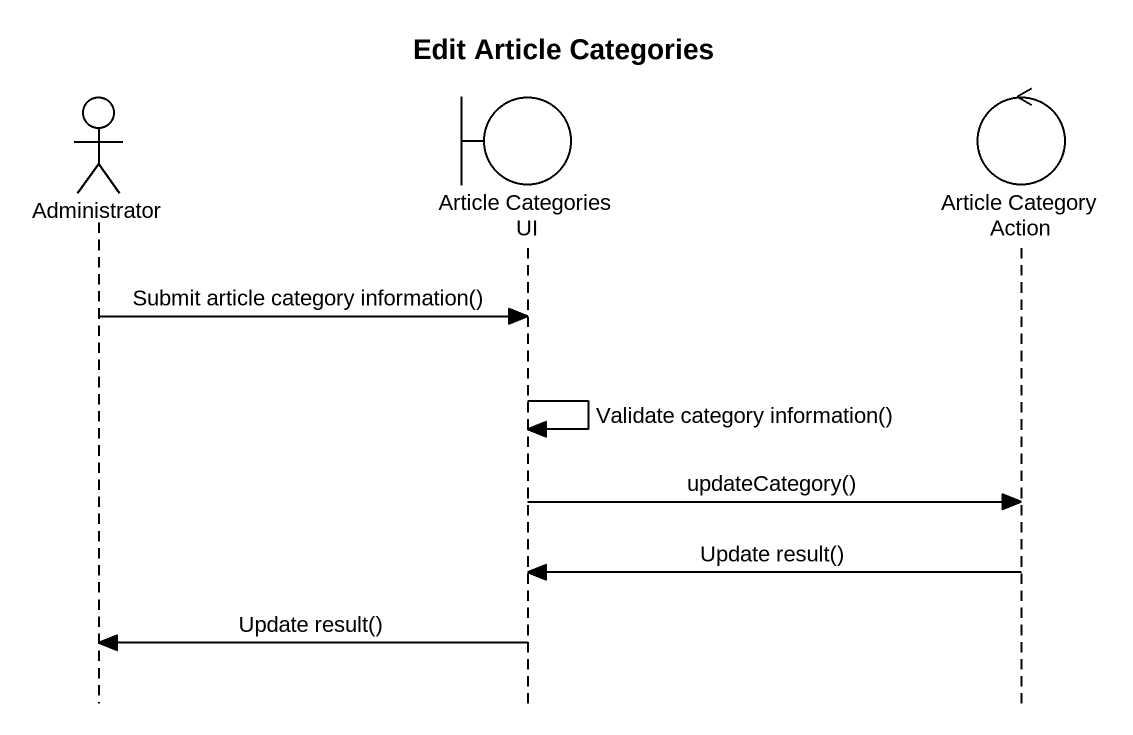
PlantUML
@startuml
title Edit Article Categories
hide footbox
actor Administrator
boundary "Article Categories UI" as Article_Categories_UI
control "Article Category Action" as Article_Category_Action

Administrator -> Article_Categories_UI : Submit article category information()
Article_Categories_UI -> Article_Categories_UI : Validate category information()
Article_Categories_UI -> Article_Category_Action : updateCategory()
Article_Category_Action -> Article_Categories_UI : Update result()
Article_Categories_UI -> Administrator : Update result()
@enduml
